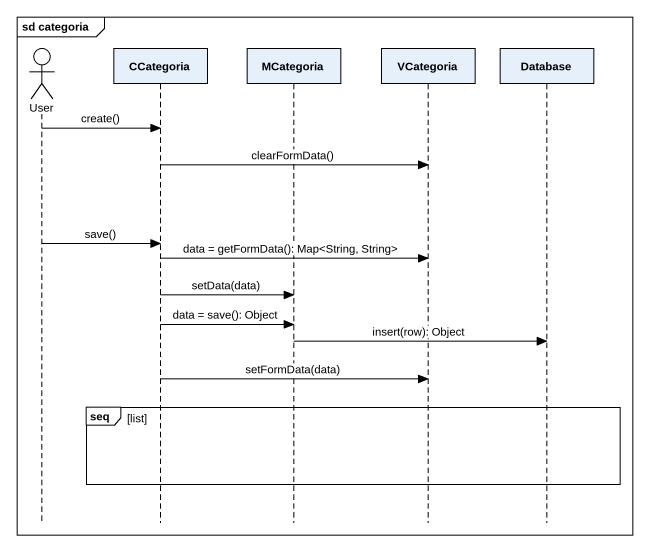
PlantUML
@startuml
mainframe sd categoria
hide footbox
actor User
participant CCategoria
participant MCategoria
participant VCategoria
participant "Database" as Database_

User -> CCategoria : create()
CCategoria -> VCategoria : clearFormData()
User -> CCategoria : save()
CCategoria -> VCategoria : data = getFormData(): Map<String, String>
CCategoria -> MCategoria : setData(data)
CCategoria -> MCategoria : data = save(): Object
MCategoria -> Database_ : insert(row): Object
CCategoria -> VCategoria : setFormData(data)
group seq [list]
end
@enduml
